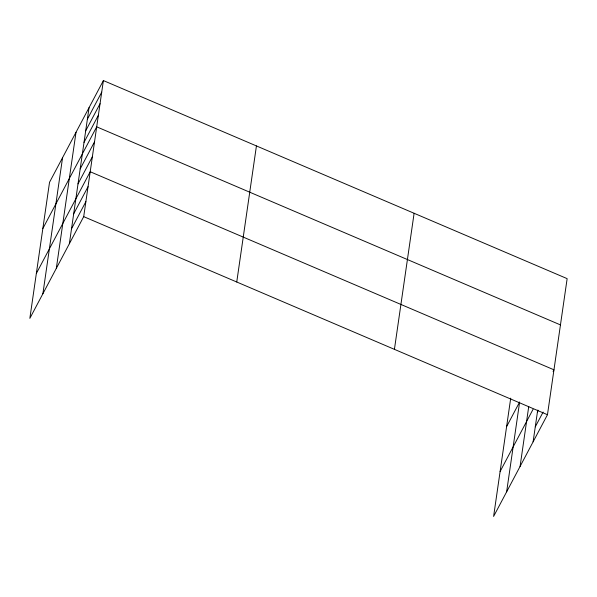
<?xml version="1.0" encoding="UTF-8"?>
<svg xmlns="http://www.w3.org/2000/svg" width="597" height="597" viewBox="0 0 597 597"><rect width="100%" height="100%" fill="white"/><g stroke="black" fill="none" stroke-linecap="round" stroke-linejoin="round"><path stroke-width="0.9" d="M42.887 293.739L62.573 157.66M56.319 268.374L76.006 132.295M69.356 243.748L89.043 107.676M103.393 80.565L49.536 182.286L29.85 318.358L83.707 216.636L103.393 80.565L567.15 278.642L547.464 414.714L493.607 516.435L510.719 398.154M236.748 282L256.434 145.929M394.423 349.349L414.109 213.278M506.637 491.816L519.636 402.005L506.599 426.624M520.069 466.451L528.733 406.572M533.106 441.825L537.696 410.132M87.371 119.243L101.721 92.132M85.692 130.81L100.05 103.699M84.02 142.377L98.378 115.266M42.842 228.547L96.699 126.833L560.456 324.91M80.185 168.906L94.535 141.795M78.013 183.876L92.371 156.765M36.35 273.456L90.207 171.735L553.956 369.812L553.091 371.453M73.685 213.816L88.043 186.704M71.521 228.785L85.871 201.667M500.099 471.533L533.084 409.236M537.442 411.893L538.307 410.251M535.27 426.862L543.106 412.072M83.707 216.636L547.464 414.714"/></g></svg>
